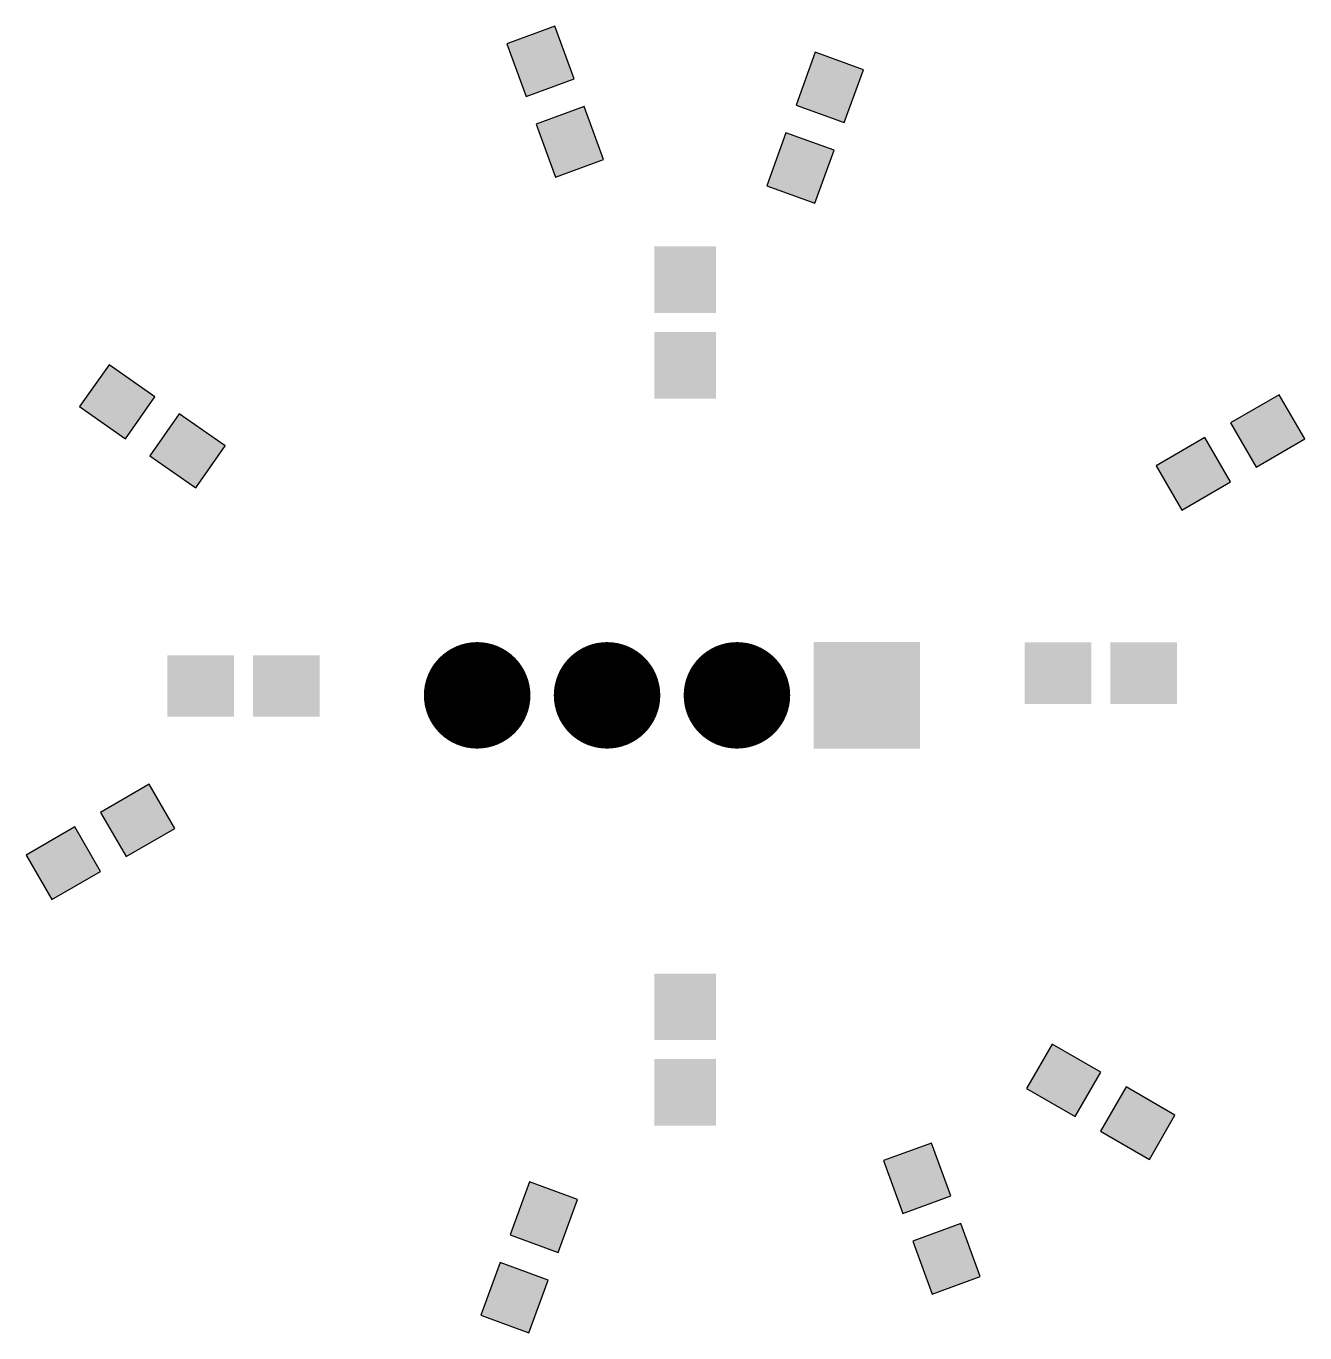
# Model space of a CAD drawing. Header units: inches. Extents: x 0 to 0.98, y 0 to 1.01.
import ezdxf

# ---------------------------------------------------------------- set-up
doc = ezdxf.new("R2010")
doc.units = ezdxf.units.IN
doc.header["$MEASUREMENT"] = 0

msp = doc.modelspace()

# ---------------------------------------------------------------- hatches: boundary and pattern name
for points in [[(0.37, 0.9927), (0.3849, 0.952), (0.4219, 0.9655), (0.4071, 1.0062)], [(0.6075, 0.9861), (0.5927, 0.9454), (0.6297, 0.9319), (0.6445, 0.9726)], [(0.3926, 0.9307), (0.4074, 0.89), (0.4444, 0.9035), (0.4296, 0.9442)], [(0.5849, 0.924), (0.5701, 0.8833), (0.6071, 0.8699), (0.622, 0.9106)], [(0.0412, 0.7133), (0.0766, 0.6884), (0.0992, 0.7207), (0.0638, 0.7455)], [(0.9647, 0.7224), (0.9272, 0.7007), (0.9469, 0.6666), (0.9844, 0.6883)], [(0.0952, 0.6754), (0.1307, 0.6507), (0.1533, 0.6829), (0.1178, 0.7077)], [(0.9075, 0.6894), (0.87, 0.6677), (0.8897, 0.6336), (0.9272, 0.6553)], [(0.0769, 0.3667), (0.1144, 0.3883), (0.0947, 0.4225), (0.0572, 0.4008)], [(0.0197, 0.3337), (0.0572, 0.3553), (0.0375, 0.3896), (0, 0.3678)], [(0.8273, 0.2007), (0.7898, 0.2224), (0.7701, 0.1882), (0.8076, 0.1666)], [(0.8844, 0.1677), (0.8469, 0.1894), (0.8272, 0.1552), (0.8647, 0.1336)], [(0.7119, 0.1054), (0.6971, 0.1461), (0.66, 0.1326), (0.6748, 0.0919)], [(0.4096, 0.062), (0.4244, 0.1027), (0.3874, 0.1162), (0.3726, 0.0755)], [(0.7344, 0.0434), (0.7196, 0.0841), (0.6826, 0.0706), (0.6974, 0.0299)], [(0.387, 0), (0.4018, 0.0407), (0.3648, 0.0542), (0.35, 0.0135)]]:
    msp.add_hatch(color=40).paths.add_polyline_path(points)

# ---------------------------------------------------------------- linework, layer by layer
at = {"color": 40}
for points in [[(0.37, 0.9927), (0.3849, 0.952), (0.4219, 0.9655), (0.4071, 1.0062), (0.37, 0.9927)], [(0.6075, 0.9861), (0.5927, 0.9454), (0.6297, 0.9319), (0.6445, 0.9726), (0.6075, 0.9861)], [(0.3926, 0.9307), (0.4074, 0.89), (0.4444, 0.9035), (0.4296, 0.9442), (0.3926, 0.9307)], [(0.5849, 0.924), (0.5701, 0.8833), (0.6071, 0.8699), (0.622, 0.9106), (0.5849, 0.924)], [(0.0412, 0.7133), (0.0766, 0.6884), (0.0992, 0.7207), (0.0638, 0.7455), (0.0412, 0.7133)], [(0.9647, 0.7224), (0.9272, 0.7007), (0.9469, 0.6666), (0.9844, 0.6883), (0.9647, 0.7224)], [(0.0952, 0.6754), (0.1307, 0.6507), (0.1533, 0.6829), (0.1178, 0.7077), (0.0952, 0.6754)], [(0.9075, 0.6894), (0.87, 0.6677), (0.8897, 0.6336), (0.9272, 0.6553), (0.9075, 0.6894)], [(0.0769, 0.3667), (0.1144, 0.3883), (0.0947, 0.4225), (0.0572, 0.4008), (0.0769, 0.3667)], [(0.0197, 0.3337), (0.0572, 0.3553), (0.0375, 0.3896), (0, 0.3678), (0.0197, 0.3337)], [(0.8273, 0.2007), (0.7898, 0.2224), (0.7701, 0.1882), (0.8076, 0.1666), (0.8273, 0.2007)], [(0.8844, 0.1677), (0.8469, 0.1894), (0.8272, 0.1552), (0.8647, 0.1336), (0.8844, 0.1677)], [(0.7119, 0.1054), (0.6971, 0.1461), (0.66, 0.1326), (0.6748, 0.0919), (0.7119, 0.1054)], [(0.4096, 0.062), (0.4244, 0.1027), (0.3874, 0.1162), (0.3726, 0.0755), (0.4096, 0.062)], [(0.7344, 0.0434), (0.7196, 0.0841), (0.6826, 0.0706), (0.6974, 0.0299), (0.7344, 0.0434)], [(0.387, 0), (0.4018, 0.0407), (0.3648, 0.0542), (0.35, 0.0135), (0.387, 0)]]:
    msp.add_lwpolyline(points, dxfattribs=at)
for points in [[(0.3267, 0.4909, 0.041, 0.041, 1), (0.3677, 0.4909, 0.041, 0.041, 1), (0.3267, 0.4909, 0.041, 0.041, 0)], [(0.4267, 0.4909, 0.041, 0.041, 1), (0.4677, 0.4909, 0.041, 0.041, 1), (0.4267, 0.4909, 0.041, 0.041, 0)], [(0.5267, 0.4909, 0.041, 0.041, 1), (0.5677, 0.4909, 0.041, 0.041, 1), (0.5267, 0.4909, 0.041, 0.041, 0)]]:
    msp.add_lwpolyline(points, format="xyseb", dxfattribs=at)
for points in [[(0.4837, 0.7854), (0.5311, 0.7854), (0.4837, 0.8367), (0.5311, 0.8367)], [(0.4837, 0.7194), (0.5311, 0.7194), (0.4837, 0.7707), (0.5311, 0.7707)], [(0.6062, 0.4499), (0.6882, 0.4499), (0.6062, 0.5319), (0.6882, 0.5319)], [(0.7686, 0.4843), (0.8199, 0.4843), (0.7686, 0.5317), (0.8199, 0.5317)], [(0.7686, 0.4843), (0.8199, 0.4843), (0.7686, 0.5317), (0.8199, 0.5317)], [(0.8347, 0.4843), (0.886, 0.4843), (0.8347, 0.5317), (0.886, 0.5317)], [(0.1087, 0.4744), (0.16, 0.4744), (0.1087, 0.5218), (0.16, 0.5218)], [(0.1747, 0.4744), (0.226, 0.4744), (0.1747, 0.5218), (0.226, 0.5218)], [(0.4836, 0.2254), (0.531, 0.2254), (0.4836, 0.2767), (0.531, 0.2767)], [(0.4836, 0.1595), (0.531, 0.1595), (0.4836, 0.2108), (0.531, 0.2108)]]:
    msp.add_solid(points, dxfattribs=at)

doc.saveas('drawing.dxf')
